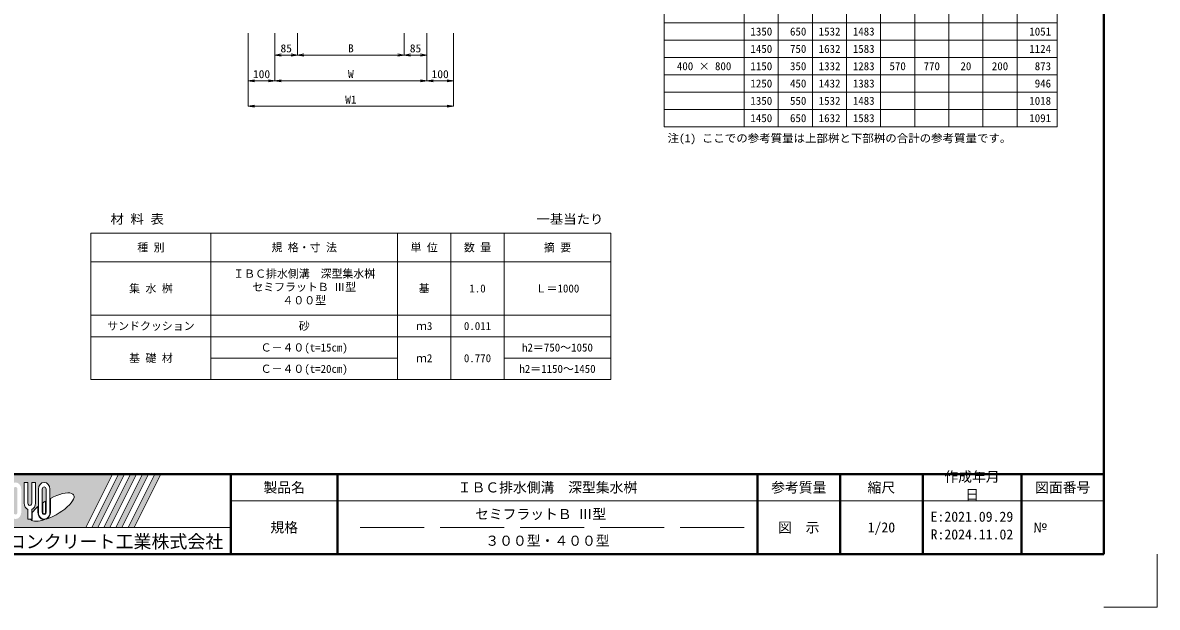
# Model space of a CAD drawing. Units: millimetres at full size. Extents: x 171976 to 209231, y 872007 to 885239.
# Drawn here: x 185738 to 189994, y 872007 to 874202 of the extents above; entities that cross this region are included whole.
import ezdxf
from ezdxf.enums import TextEntityAlignment as Align

# ---------------------------------------------------------------- set-up
doc = ezdxf.new("R2010")
doc.units = ezdxf.units.MM
doc.header["$LTSCALE"] = 40
doc.linetypes.add('DASHED', pattern=[7.5, 6, -1.5])
for name, color, linetype, lineweight in [('Defpoints_3', 8, 'Continuous', 0), ('図枠', 7, 'Continuous', 5), ('寸法線', 7, 'Continuous', 13), ('寸法表', 30, 'Continuous', 13), ('補助線', 8, 'Continuous', 5)]:
    doc.layers.add(name, color=color, linetype=linetype, lineweight=lineweight)
doc.layers.add('文字', color=7, linetype='Continuous')
doc.styles.add('ＭＳ ゴシック', font='')
doc.styles.add('ＭＳ 明朝', font='')
doc.styles.get('ＭＳ ゴシック').set_extended_font_data('MS Gothic')
doc.styles.get('ＭＳ 明朝').set_extended_font_data('MS Mincho')

# ---------------------------------------------------------------- blocks, each defined once
blk = doc.blocks.new('open_arrow')
at = {"color": 0, "linetype": 'Continuous', "lineweight": -2}
blk.add_lwpolyline([(7.5, 1.25), (0, 0), (7.5, -1.25)], dxfattribs=at)

msp = doc.modelspace()

# ---------------------------------------------------------------- hatches: boundary and pattern name
at = {"layer": '図枠'}
h = msp.add_hatch(color=256, dxfattribs=at)
h.paths.add_polyline_path([(185519.36, 872507.22), (185519.36, 872307.22), (185974.67, 872307.22), (186074.67, 872507.22)])
edge = h.paths.add_edge_path(flags=16)
edge.add_ellipse((185848.81, 872383.38), major_axis=(80.81, 45.23), ratio=0.3471473, start_angle=-144.31122, end_angle=72.1899, ccw=False)
edge.add_ellipse((185818.88, 872363.85), major_axis=(0, 27.5), ratio=0.8463542, start_angle=-160.70346, end_angle=-90)
edge.add_line((185842.16, 872363.85), (185842.16, 872416.28))
edge = h.paths.add_edge_path(flags=16)
edge.add_ellipse((185818.88, 872450.58), major_axis=(0, 25.38), ratio=0.8463542, start_angle=-90, end_angle=90, ccw=False)
edge.add_line((185840.37, 872450.58), (185840.37, 872363.85))
edge.add_ellipse((185818.88, 872363.85), major_axis=(0, 25.38), ratio=0.8463542, start_angle=90, end_angle=-90, ccw=False)
edge.add_line((185797.4, 872363.85), (185797.4, 872450.58))
edge = h.paths.add_edge_path(flags=16)
edge.add_line((185826.04, 872450.58), (185826.04, 872363.85))
edge.add_ellipse((185818.88, 872363.85), major_axis=(0, 8.46), ratio=0.8463542, start_angle=90, end_angle=-90, ccw=False)
edge.add_line((185811.72, 872363.85), (185811.72, 872450.58))
edge.add_ellipse((185818.88, 872450.58), major_axis=(0, 8.46), ratio=0.8463542, start_angle=-90, end_angle=90, ccw=False)
edge = h.paths.add_edge_path(flags=16)
edge.add_line((185824.25, 872406.25), (185824.25, 872363.85))
edge.add_ellipse((185818.88, 872363.85), major_axis=(0, 6.35), ratio=0.8463542, start_angle=90, end_angle=-90, ccw=False)
edge.add_line((185813.51, 872363.85), (185813.51, 872399.31))
edge.add_ellipse((185848.81, 872383.38), major_axis=(80.81, 45.23), ratio=0.3471473, start_angle=107.79174, end_angle=126.47132, ccw=False)
edge = h.paths.add_edge_path(flags=16)
edge.add_ellipse((185765.17, 872398.23), major_axis=(0, 25.38), ratio=0.8463542, start_angle=-163.34117, end_angle=-90, ccw=False)
edge.add_line((185772.33, 872374.3), (185772.33, 872338.47))
edge.add_line((185772.33, 872338.47), (185758.01, 872338.47))
edge.add_line((185758.01, 872338.47), (185758.01, 872374.3))
edge.add_ellipse((185765.17, 872398.23), major_axis=(0, 25.38), ratio=0.8463542, start_angle=90, end_angle=163.34117, ccw=False)
edge.add_line((185743.69, 872398.23), (185743.69, 872475.97))
edge.add_line((185743.69, 872475.97), (185758.01, 872475.97))
edge.add_line((185758.01, 872475.97), (185758.01, 872398.23))
edge.add_ellipse((185765.17, 872398.23), major_axis=(0, 8.46), ratio=0.8463542, start_angle=90, end_angle=-90)
edge.add_line((185772.33, 872398.23), (185772.33, 872475.97))
edge.add_line((185772.33, 872475.97), (185786.66, 872475.97))
edge.add_line((185786.66, 872475.97), (185786.66, 872398.23))
edge = h.paths.add_edge_path(flags=16)
edge.add_line((185795.61, 872385.75), (185795.61, 872363.85))
edge.add_ellipse((185818.88, 872363.85), major_axis=(0, 27.5), ratio=0.8463542, start_angle=90, end_angle=-171.54427)
edge.add_ellipse((185848.81, 872383.38), major_axis=(80.81, 45.23), ratio=0.3471473, start_angle=-178.64954, end_angle=-148.29244, ccw=False)
edge.add_line((185769.25, 872336.35), (185774.12, 872336.35))
edge.add_line((185774.12, 872336.35), (185774.12, 872363.17))
edge.add_ellipse((185848.81, 872383.38), major_axis=(80.81, 45.23), ratio=0.3471473, start_angle=148.21912, end_angle=165.90812, ccw=False)
edge = h.paths.add_edge_path(flags=16)
edge.add_ellipse((185711.46, 872450.58), major_axis=(0, 25.38), ratio=0.8463542, start_angle=-90, end_angle=90, ccw=False)
edge.add_line((185732.95, 872450.58), (185732.95, 872363.85))
edge.add_ellipse((185711.46, 872363.85), major_axis=(0, 25.38), ratio=0.8463542, start_angle=90, end_angle=-90, ccw=False)
edge.add_line((185689.98, 872363.85), (185689.98, 872450.58))
edge = h.paths.add_edge_path(flags=16)
edge.add_line((185718.62, 872450.58), (185718.62, 872363.85))
edge.add_ellipse((185711.46, 872363.85), major_axis=(0, 8.46), ratio=0.8463542, start_angle=90, end_angle=-90, ccw=False)
edge.add_line((185704.3, 872363.85), (185704.3, 872450.58))
edge.add_ellipse((185711.46, 872450.58), major_axis=(0, 8.46), ratio=0.8463542, start_angle=-90, end_angle=90, ccw=False)
h.paths.add_polyline_path([(185679.23, 872475.97), (185679.23, 872459.05), (185664.91, 872459.05), (185664.91, 872338.47), (185650.59, 872338.47), (185650.59, 872459.05), (185636.27, 872459.05), (185636.27, 872475.97)], flags=16)
for points in [[(185997.36, 872307.22), (186020.05, 872307.22), (186120.05, 872507.22), (186097.36, 872507.22)], [(186165.42, 872507.22), (186142.73, 872507.22), (186042.73, 872307.22), (186065.42, 872307.22)], [(186210.8, 872507.22), (186188.11, 872507.22), (186088.11, 872307.22), (186110.8, 872307.22)], [(186256.17, 872507.22), (186233.48, 872507.22), (186133.48, 872307.22), (186156.17, 872307.22)]]:
    msp.add_hatch(color=256, dxfattribs=at).paths.add_polyline_path(points)

# ---------------------------------------------------------------- linework, layer by layer
at = {"layer": 'Defpoints_3'}
for p, q in [((188144.36, 874200.76), (188444.36, 874200.76)), ((188956.36, 874200.76), (189468.36, 874200.76)), ((188144.36, 874135.76), (188444.36, 874135.76)), ((188956.36, 874135.76), (189468.36, 874135.76)), ((188144.36, 874005.76), (188444.36, 874005.76)), ((188956.36, 874005.76), (189468.36, 874005.76)), ((188144.36, 873940.76), (188444.36, 873940.76)), ((188956.36, 873940.76), (189468.36, 873940.76)), ((188144.36, 873875.76), (188444.36, 873875.76)), ((188956.36, 873875.76), (189468.36, 873875.76))]:
    msp.add_line(p, q, dxfattribs=at)
at = {"layer": 'Defpoints_3', "color": 7, "lineweight": 13}
for p in [(189994.36, 872207.22), (189794.36, 872007.22)]:
    msp.add_line(p, (189994.36, 872007.22), dxfattribs=at)
at = {"layer": '図枠', "lineweight": 40}
for p, q in [((189794.36, 872207.22), (189794.36, 877747.22)), ((181994.36, 872507.22), (189794.36, 872507.22)), ((186519.36, 872207.22), (186519.36, 872507.22)), ((186919.36, 872207.22), (186919.36, 872507.22)), ((188494.36, 872207.22), (188494.36, 872507.22)), ((188804.36, 872207.22), (188804.36, 872507.22)), ((189114.36, 872207.22), (189114.36, 872507.22)), ((189484.36, 872207.22), (189484.36, 872507.22)), ((181994.36, 872207.22), (189794.36, 872207.22))]:
    msp.add_line(p, q, dxfattribs=at)
at = {"layer": '図枠'}
for p, q in [((185519.36, 872507.22), (186074.67, 872507.22)), ((186074.67, 872507.22), (185974.67, 872307.22)), ((186097.36, 872507.22), (185997.36, 872307.22)), ((186120.05, 872507.22), (186020.05, 872307.22)), ((186142.73, 872507.22), (186042.73, 872307.22)), ((186165.42, 872507.22), (186065.42, 872307.22)), ((186188.11, 872507.22), (186088.11, 872307.22)), ((186097.36, 872507.22), (186120.05, 872507.22)), ((186210.8, 872507.22), (186110.8, 872307.22)), ((186233.48, 872507.22), (186133.48, 872307.22)), ((186142.73, 872507.22), (186165.42, 872507.22)), ((186256.17, 872507.22), (186156.17, 872307.22)), ((186188.11, 872507.22), (186210.8, 872507.22)), ((186233.48, 872507.22), (186256.17, 872507.22)), ((185743.69, 872475.97), (185758.01, 872475.97)), ((185743.69, 872398.23), (185743.69, 872475.97)), ((185758.01, 872475.97), (185758.01, 872398.23)), ((185772.33, 872475.97), (185786.66, 872475.97)), ((185772.33, 872398.23), (185772.33, 872475.97)), ((185786.66, 872475.97), (185786.66, 872398.23)), ((185797.4, 872450.58), (185797.4, 872363.85)), ((185811.72, 872363.85), (185811.72, 872450.58)), ((185826.04, 872450.58), (185826.04, 872363.85)), ((185840.37, 872363.85), (185840.37, 872450.58)), ((185824.25, 872406.25), (185824.25, 872363.85)), ((185842.16, 872363.85), (185842.16, 872416.28)), ((185758.01, 872374.3), (185758.01, 872338.47)), ((185772.33, 872374.3), (185772.33, 872338.47)), ((185774.12, 872363.17), (185774.12, 872336.35)), ((185795.61, 872385.75), (185795.61, 872363.85)), ((185813.51, 872363.85), (185813.51, 872399.31)), ((185772.33, 872338.47), (185758.01, 872338.47)), ((185769.25, 872336.35), (185774.12, 872336.35)), ((185519.36, 872307.22), (185974.67, 872307.22)), ((185997.36, 872307.22), (186020.05, 872307.22)), ((186042.73, 872307.22), (186065.42, 872307.22)), ((186088.11, 872307.22), (186110.8, 872307.22)), ((186133.48, 872307.22), (186156.17, 872307.22))]:
    msp.add_line(p, q, dxfattribs=at)
at = {"layer": '図枠', "lineweight": 13}
for p, q in [((188030.41, 872507.22), (189794.36, 872507.22)), ((189794.36, 872407.22), (186519.36, 872407.22))]:
    msp.add_line(p, q, dxfattribs=at)
at = {"layer": '図枠', "linetype": 'DASHED', "lineweight": 9}
msp.add_line((188444.36, 872307.22), (186969.36, 872307.22), dxfattribs=at)
at = {"layer": '図枠'}
for centre, major_axis, ratio, start_param, end_param in [((185818.88, 872450.58), (0, 25.38), 0.846354, 4.712389, 7.8539816), ((185818.88, 872450.58), (0, 8.46), 0.846354, 4.712389, 7.8539816), ((185848.81, 872383.38), (80.81, 45.23), 0.347147, 1.6817405, 1.8219833), ((185848.81, 872383.38), (80.81, 45.23), 0.347147, 4.2621853, 7.7429163), ((185765.17, 872398.23), (0, 25.38), 0.846354, 1.5707963, 2.8017557), ((185765.17, 872398.23), (0, 8.46), 0.846354, 1.5707963, 4.712389), ((185765.17, 872398.23), (0, 25.38), 0.846354, 3.4814296, 4.712389), ((185848.81, 872383.38), (80.81, 45.23), 0.347147, 2.0815197, 2.5155126), ((185818.88, 872363.85), (0, 27.5), 0.846354, 1.5707963, 3.3154679), ((185818.88, 872363.85), (0, 25.38), 0.846354, 1.5707963, 4.712389), ((185818.88, 872363.85), (0, 8.46), 0.846354, 1.5707963, 4.712389), ((185818.88, 872363.85), (0, 6.35), 0.846354, 1.5707963, 4.712389), ((185818.88, 872363.85), (0, 27.5), 0.846354, 3.5338438, 4.712389), ((185848.81, 872383.38), (80.81, 45.23), 0.347147, 3.2093975, 4.2004451)]:
    msp.add_ellipse(centre, major_axis=major_axis, ratio=ratio, start_param=start_param, end_param=end_param, dxfattribs=at)
at = {"layer": '寸法線'}
for p, q in [((186584.36, 874162.29), (186584.36, 873983.41)), ((186584.36, 874162.29), (186584.36, 873887.99)), ((186684.36, 874162.29), (186684.36, 874080.15)), ((186684.36, 874162.29), (186684.36, 873983.41)), ((186684.36, 874162.29), (186684.36, 873983.41)), ((186769.36, 874162.29), (186769.36, 874080.15)), ((186769.36, 874162.29), (186769.36, 874080.15)), ((187169.36, 874162.29), (187169.36, 874080.15)), ((187169.36, 874162.29), (187169.36, 874080.15)), ((187254.36, 874162.29), (187254.36, 874080.15)), ((187254.36, 874162.29), (187254.36, 873983.41)), ((187254.36, 874162.29), (187254.36, 873983.41)), ((187354.36, 874162.29), (187354.36, 873983.41)), ((187354.36, 874162.29), (187354.36, 873887.99)), ((186684.36, 874080.15), (186769.36, 874080.15)), ((186769.36, 874080.15), (187169.36, 874080.15)), ((187169.36, 874080.15), (187254.36, 874080.15)), ((186584.36, 873983.41), (186684.36, 873983.41)), ((186684.36, 873983.41), (187254.36, 873983.41)), ((187254.36, 873983.41), (187354.36, 873983.41)), ((186584.36, 873887.99), (187354.36, 873887.99))]:
    msp.add_line(p, q, dxfattribs=at)
at = {"layer": '寸法表'}
for p, q in [((188144.36, 876030.08), (188144.36, 873810.76)), ((188572.36, 876030.08), (188572.36, 873810.76)), ((189468.36, 876030.08), (189468.36, 873810.76)), ((189618.36, 876030.08), (189618.36, 873810.76)), ((188444.36, 875895.42), (188444.36, 873810.76)), ((188700.36, 875895.42), (188700.36, 873810.76)), ((188828.36, 875895.42), (188828.36, 873810.76)), ((188956.36, 875895.42), (188956.36, 873810.76)), ((189084.36, 875895.42), (189084.36, 873810.76)), ((189212.36, 875895.42), (189212.36, 873810.76)), ((189340.36, 875895.42), (189340.36, 873810.76)), ((188444.36, 874200.76), (188956.36, 874200.76)), ((189468.36, 874200.76), (189618.36, 874200.76)), ((188444.36, 874135.76), (188956.36, 874135.76)), ((189468.36, 874135.76), (189618.36, 874135.76)), ((188144.36, 874070.76), (189618.36, 874070.76)), ((188444.36, 874005.76), (188956.36, 874005.76)), ((189468.36, 874005.76), (189618.36, 874005.76)), ((188444.36, 873940.76), (188956.36, 873940.76)), ((189468.36, 873940.76), (189618.36, 873940.76)), ((188444.36, 873875.76), (188956.36, 873875.76)), ((189468.36, 873875.76), (189618.36, 873875.76)), ((188144.36, 873810.76), (189618.36, 873810.76)), ((185994.36, 873411.84), (187944.36, 873411.84)), ((185994.36, 873411.84), (185994.36, 872862.24)), ((186444.36, 873411.84), (186444.36, 872862.24)), ((187144.36, 873411.84), (187144.36, 872862.24)), ((187344.36, 873411.84), (187344.36, 872862.24)), ((187544.36, 873411.84), (187544.36, 872862.24)), ((187944.36, 873411.84), (187944.36, 872862.24)), ((185994.36, 873303.84), (187944.36, 873303.84)), ((185994.36, 873103.84), (187944.36, 873103.84)), ((185994.36, 873022.24), (187944.36, 873022.24)), ((186444.36, 872942.24), (187144.36, 872942.24)), ((187544.36, 872942.24), (187944.36, 872942.24)), ((185994.36, 872862.24), (187944.36, 872862.24))]:
    msp.add_line(p, q, dxfattribs=at)
at = {"layer": '補助線', "lineweight": 13}
msp.add_line((185519.36, 872307.22), (186519.36, 872307.22), dxfattribs=at)

# ---------------------------------------------------------------- block references
at = {"layer": '寸法線', "xscale": 3.2, "yscale": 3.2}
for p in [(186684.36, 874080.15), (186769.36, 874080.15), (187169.36, 874080.15), (186584.36, 873983.41), (186684.36, 873983.41), (187254.36, 873983.41), (186584.36, 873887.99)]:
    msp.add_blockref('open_arrow', p, dxfattribs=at)
at = {"layer": '寸法線', "xscale": 3.2, "yscale": 3.2, "rotation": 180}
for p in [(186769.36, 874080.15), (187169.36, 874080.15), (187254.36, 874080.15), (186684.36, 873983.41), (187254.36, 873983.41), (187354.36, 873983.41), (187354.36, 873887.99)]:
    msp.add_blockref('open_arrow', p, dxfattribs=at)

# ---------------------------------------------------------------- texts
at = {"layer": '図枠', "style": 'ＭＳ ゴシック'}
for s, p in [('作成年月', (189195.76, 872516.45)), ('日', (189273.46, 872449.79)), ('E:2021.09.29', (189143.96, 872366.45)), ('R:2024.11.02', (189143.96, 872299.79))]:
    msp.add_text(s, height=37.98, dxfattribs=at).set_placement(p, align=Align.TOP_LEFT)
for s, height, p in [('製品名', 37.98, (186719.36, 872457.22)), ('ＩＢＣ排水側溝\u3000深型集水桝', 37.98, (187706.86, 872457.22)), ('参考質量', 37.98, (188649.36, 872457.22)), ('縮尺', 37.98, (188959.36, 872457.22)), ('図面番号', 37.98, (189639.36, 872457.22)), ('セミフラットＢ Ⅲ型\u3000', 37.98, (187706.86, 872357.22)), ('規格', 37.98, (186719.36, 872307.22)), ('図\u3000示', 37.98, (188649.36, 872307.22)), ('1/20', 37.98, (188959.36, 872307.22)), ('東洋コンクリート工業株式会社', 49.37, (186019.36, 872254.09)), ('３００型・４００型', 37.98, (187706.86, 872257.22))]:
    msp.add_text(s, height=height, dxfattribs=at).set_placement(p, align=Align.MIDDLE_CENTER)
msp.add_text('№', height=37.98, dxfattribs=at).set_placement((189528.71, 872307.22), align=Align.MIDDLE_LEFT)
at = {"layer": '寸法線', "style": 'ＭＳ 明朝', "width": 1.05}
for s, p in [('85', (186726.86, 874105.15)), ('B', (186969.36, 874105.15)), ('85', (187211.86, 874105.15)), ('100', (186634.36, 874008.41)), ('W', (186969.36, 874008.41)), ('100', (187304.36, 874008.41)), ('W1', (186969.36, 873912.99))]:
    msp.add_text(s, height=30.02, dxfattribs=at).set_placement(p, align=Align.MIDDLE_CENTER)
at = {"layer": '寸法表', "style": 'ＭＳ 明朝'}
for s, p in [('1350', (188549.86, 874168.26)), ('650', (188677.86, 874168.26)), ('1532', (188805.86, 874168.26)), ('1483', (188933.86, 874168.26)), ('1051', (189595.86, 874168.26)), ('1450', (188549.86, 874103.26)), ('750', (188677.86, 874103.26)), ('1632', (188805.86, 874103.26)), ('1583', (188933.86, 874103.26)), ('1124', (189595.86, 874103.26)), ('1150', (188549.86, 874038.26)), ('350', (188677.86, 874038.26)), ('1332', (188805.86, 874038.26)), ('1283', (188933.86, 874038.26)), ('873', (189595.86, 874038.26)), ('1250', (188549.86, 873973.26)), ('450', (188677.86, 873973.26)), ('1432', (188805.86, 873973.26)), ('1383', (188933.86, 873973.26)), ('946', (189595.86, 873973.26)), ('1350', (188549.86, 873908.26)), ('550', (188677.86, 873908.26)), ('1532', (188805.86, 873908.26)), ('1483', (188933.86, 873908.26)), ('1018', (189595.86, 873908.26)), ('1450', (188549.86, 873843.26)), ('650', (188677.86, 873843.26)), ('1632', (188805.86, 873843.26)), ('1583', (188933.86, 873843.26)), ('1091', (189595.86, 873843.26))]:
    msp.add_text(s, height=30.02, dxfattribs=at).set_placement(p, align=Align.MIDDLE_RIGHT)
for s, p in [('400 × 800', (188294.36, 874038.26)), ('570', (189020.36, 874038.26)), ('770', (189148.36, 874038.26)), ('20', (189276.36, 874038.26)), ('200', (189404.36, 874038.26)), ('種 別', (186219.36, 873357.84)), ('規 格・寸 法', (186794.36, 873357.84)), ('単 位', (187244.36, 873357.84)), ('数 量', (187444.36, 873357.84)), ('摘 要', (187744.36, 873357.84)), ('集 水 桝', (186219.36, 873203.84)), ('基', (187244.36, 873203.84)), ('1.0', (187444.36, 873203.84)), ('Ｌ＝1000', (187744.36, 873203.84)), ('サンドクッション', (186219.36, 873063.04)), ('砂', (186794.36, 873063.04)), ('ｍ3', (187244.36, 873063.04)), ('0.011', (187444.36, 873063.04)), ('Ｃ－４０(t=15cm)', (186794.36, 872982.24)), ('基 礎 材', (186219.36, 872942.24)), ('ｍ2', (187244.36, 872942.24)), ('0.770', (187444.36, 872942.24)), ('h2＝750～1050', (187744.36, 872982.24)), ('Ｃ－４０(t=20cm)', (186794.36, 872902.24)), ('h2＝1150～1450', (187744.36, 872902.24))]:
    msp.add_text(s, height=30.02, dxfattribs=at).set_placement(p, align=Align.MIDDLE_CENTER)
for s, p in [('ＩＢＣ排水側溝\u3000深型集水桝', (186528.18, 873274.32)), ('セミフラットＢ Ⅲ型', (186599.85, 873224.32)), ('４００型', (186712.46, 873174.32))]:
    msp.add_text(s, height=30.02, dxfattribs=at).set_placement(p, align=Align.TOP_LEFT)
at = {"layer": '文字', "style": 'ＭＳ 明朝', "width": 1.05}
for s, height, p in [('注(1) ここでの参考質量は上部桝と下部桝の合計の参考質量です。', 30.02, (188157.22, 873743.68)), ('一基当たり', 35.03, (187665.59, 873436.2))]:
    msp.add_text(s, height=height, dxfattribs=at).set_placement(p, align=Align.BOTTOM_LEFT)
msp.add_text('材 料 表', height=35.03, dxfattribs=at).set_placement((186167.75, 873436.2), align=Align.BOTTOM_CENTER)

doc.saveas('drawing.dxf')
